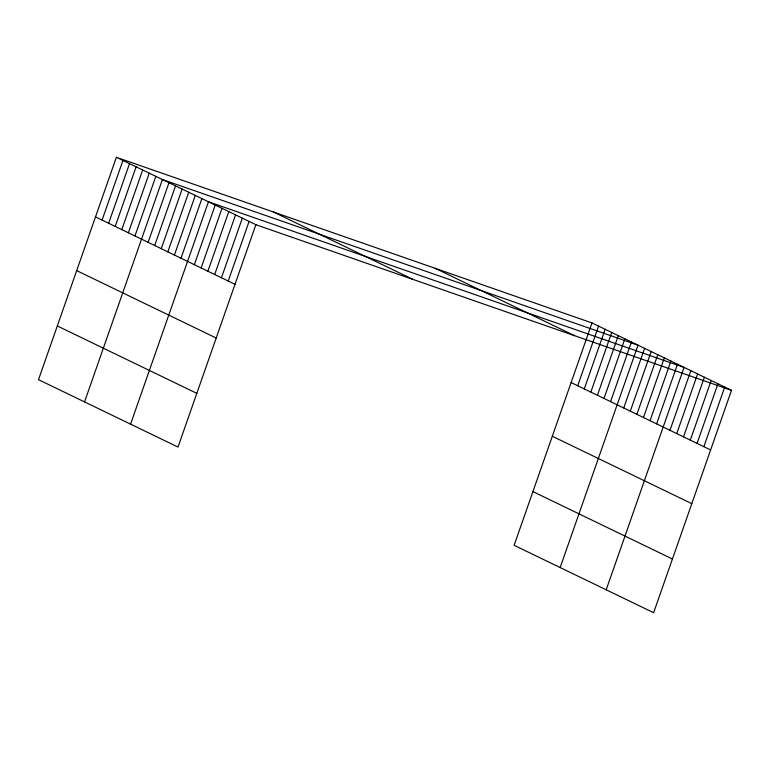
<?xml version="1.0" encoding="UTF-8"?>
<svg xmlns="http://www.w3.org/2000/svg" width="770" height="770" viewBox="0 0 770 770"><rect width="100%" height="100%" fill="white"/><g stroke="black" fill="none" stroke-linecap="round" stroke-linejoin="round"><path stroke-width="1.16" d="M116.376 157.292L38.5 379.668L178.005 447.062L255.881 224.696L116.376 157.292L591.995 322.938L731.5 390.332L653.624 612.708L514.119 545.304L591.995 322.938M102.073 220.085L122.95 160.468M108.647 223.271L129.524 163.644M115.221 226.447L136.107 166.821M121.804 229.624L142.681 169.997M128.378 232.8L149.255 173.173M134.952 235.976L155.838 176.359M84.536 401.901L162.412 179.535L638.032 345.181L560.156 567.548M148.109 242.329L168.986 182.711M154.683 245.505L175.56 185.888M161.257 248.691L182.144 189.064M167.841 251.867L188.717 192.24M174.415 255.043L195.291 195.416M180.988 258.219L201.875 198.602M130.573 424.145L208.449 201.778L684.068 367.425L606.192 589.791M194.348 264.668L215.225 205.051M201.124 267.941L222.001 208.323M207.9 271.213L228.777 211.596M214.676 274.495L235.553 214.869M221.452 277.768L242.329 218.141M228.228 281.04L249.105 221.413M577.693 385.731L598.569 326.114M584.266 388.908L605.153 329.291M590.85 392.094L611.726 332.467M597.424 395.27L618.3 335.643M603.998 398.446L624.874 338.819M610.572 401.622L631.458 342.005M623.729 407.975L644.606 348.358M630.303 411.151L651.189 351.534M636.886 414.327L657.763 354.71M643.46 417.513L664.337 357.886M650.034 420.69L670.911 361.063M656.608 423.866L677.494 364.239M669.967 430.315L690.844 370.697M676.743 433.587L697.62 373.97M683.519 436.86L704.396 377.242M690.295 440.142L711.172 380.515M697.071 443.414L717.948 383.787M703.847 446.687L724.724 387.06M255.881 224.696L731.5 390.332M435.04 268.268L574.545 335.672M273.331 211.952L412.836 279.356M571.119 382.555L710.623 449.959M552.311 436.263L691.816 503.667M95.499 216.909L235.004 284.313M76.682 270.617L216.187 338.02M532.927 491.597L672.431 559.001M57.307 325.951L196.812 393.355"/></g></svg>
